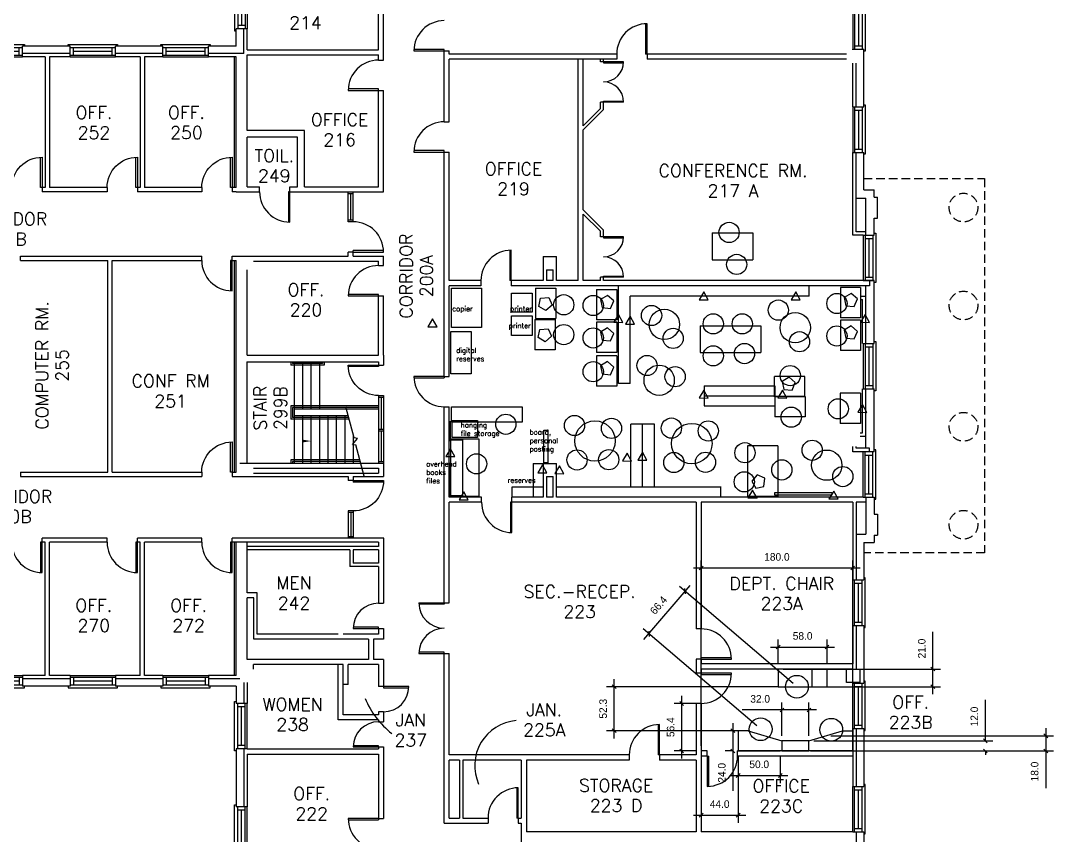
# Model space of a CAD drawing. Extents: x 481 to 2860, y 95 to 2621.
# Drawn here: x 1634 to 2860, y 801 to 1768 of the extents above; entities that cross this region are included whole.
import ezdxf
from ezdxf.enums import TextEntityAlignment as Align

# ---------------------------------------------------------------- set-up
doc = ezdxf.new("R2010")
doc.units = 0
doc.header["$LTSCALE"] = 40
doc.header["$MEASUREMENT"] = 0
doc.linetypes.add('HIDDEN', pattern=[0.375, 0.25, -0.125])
doc.layers.get('0').update_dxf_attribs({"linetype": 'CONTINUOUS'})
doc.layers.get('Defpoints').update_dxf_attribs({"linetype": 'CONTINUOUS'})
for name, color, linetype in [('A-AREA-IDEN', 3, 'CONTINUOUS'), ('A-CONC', 5, 'HIDDEN'), ('A-DOOR', 7, 'CONTINUOUS'), ('A-FLOR-STRS', 7, 'CONTINUOUS'), ('A-GLAZ', 5, 'CONTINUOUS'), ('A-STRS-RAIL', 7, 'CONTINUOUS'), ('A-WALL', 5, 'CONTINUOUS'), ('S-COLS', 3, 'CONTINUOUS')]:
    doc.layers.add(name, color=color, linetype=linetype)
doc.styles.add('SIMPLEX', font='simplex', dxfattribs={"height": 23})
doc.dimstyles.get("Standard").update_dxf_attribs({"dimtxt": 0.18, "dimasz": 0.18, "dimexe": 0.18, "dimexo": 0.0625, "dimgap": 0.09, "dimtad": 0, "dimtih": 1, "dimtoh": 1, "dimdec": 4, "dimzin": 0, "dimdsep": 46, "dimtxsty": 'Standard', "dimcen": 0.09, "dimadec": 0, "dimazin": 0, "dimtfac": 1, "dimtdec": 4, "dimtofl": 0, "dimtmove": 0, "dimatfit": 3, "dimfxl": 0, "dimtolj": 1, "dimtzin": 0, "dimarcsym": 0})

# ---------------------------------------------------------------- blocks, each defined once
blk = doc.blocks.new('Q')
at = {"layer": 'A-STRS-RAIL', "style": 'SIMPLEX'}
for tag, p in [('ROOM', (2.01, 4.02)), ('NUMBER', (2.01, -15.09))]:
    blk.add_attdef(tag, text='', height=12, dxfattribs=at).set_placement(p, align=Align.CENTER)
blk = doc.blocks.new('WDO')
at = {"layer": 'A-GLAZ'}
for p, q in [((2681.4, 408.1), (2681.4, 462.1)), ((2683.6, 408.1), (2683.6, 462.1)), ((2683.6, 458.1), (2692.6, 458.1)), ((2688.1, 412.1), (2688.1, 458.1)), ((2692.6, 408.1), (2692.6, 462.1)), ((2696.3, 464.4), (2694.4, 464.4)), ((2696.3, 405.8), (2696.3, 464.4)), ((2683.6, 412.1), (2692.6, 412.1)), ((2694.4, 405.8), (2696.3, 405.8))]:
    blk.add_line(p, q, dxfattribs=at)
at = {"layer": 'A-WALL'}
for p, q in [((2681.4, 462.1), (2694.4, 462.1)), ((2681.4, 408.1), (2694.4, 408.1))]:
    blk.add_line(p, q, dxfattribs=at)
blk = doc.blocks.new('AD03A', base_point=(6.133, 5.024))
for p, q in [((6.133, 6.024), (6.133, 5.024)), ((6.182, 5.024), (6.182, 6.022)), ((6.133, 5.024), (6.182, 5.024))]:
    blk.add_line(p, q)
blk.add_arc((6.133, 5.024), 1, 0, 90)
blk = doc.blocks.new('AD05A', base_point=(203.035, 424.492))
for p, q in [((203.035, 424.492), (203.084, 424.492)), ((203.035, 424.492), (203.035, 423.492)), ((203.084, 423.493), (203.084, 424.492))]:
    blk.add_line(p, q)
blk.add_arc((203.035, 424.492), 1, 270, 0)
blk = doc.blocks.new('AD04A', base_point=(489.664, 570.31))
for p, q in [((488.664, 571.31), (488.664, 570.31)), ((488.713, 570.31), (488.713, 571.309)), ((490.616, 570.31), (490.616, 571.309)), ((490.664, 571.31), (490.664, 570.31)), ((488.664, 570.31), (488.713, 570.31)), ((490.664, 570.31), (490.616, 570.31))]:
    blk.add_line(p, q)
for centre, start, end in [((488.664, 570.31), 0, 90), ((490.664, 570.31), 90, 180)]:
    blk.add_arc(centre, 1, start, end)
blk = doc.blocks.new('AD081', base_point=(976.415, 314.205))
for p, q in [((976.353, 314.849), (976.314, 314.205)), ((976.353, 314.849), (976.477, 313.561)), ((975.415, 314.205), (976.314, 314.205)), ((976.477, 313.561), (976.516, 314.205)), ((976.516, 314.205), (977.415, 314.205))]:
    blk.add_line(p, q)
blk = doc.blocks.new('_Oblique')
at = {"color": 0, "linetype": 'ByBlock', "lineweight": -2}
blk.add_line((-0.5, -0.5), (0.5, 0.5), dxfattribs=at)
blk = doc.blocks.new('*D10')
at = {"color": 0, "lineweight": -2}
for p, q in [((2479.1, 934.2), (2479.1, 901.2)), ((2479.4, 925.2), (2470.1, 925.2)), ((2479.4, 901.2), (2470.1, 901.2)), ((2479.1, 901.2), (2479.1, 853.9))]:
    blk.add_line(p, q, dxfattribs=at)
at = {"layer": 'Defpoints', "color": 0}
for p in [(2485.4, 925.2), (2479.1, 901.2), (2485.4, 901.2)]:
    blk.add_point(p, dxfattribs=at)
at = {"color": 0, "lineweight": -2, "xscale": 4.4928, "yscale": 4.4928, "zscale": 4.4928}
for p, rotation in [((2479.1, 925.2), 90), ((2479.1, 901.2), 270)]:
    blk.add_blockref('_Oblique', p, dxfattribs=dict(at, rotation=rotation))
at = {"color": 0, "insert": (2466, 875.3), "char_height": 9, "attachment_point": 5, "rotation": 90}
blk.add_mtext('\\A1;24.0', dxfattribs=at)
blk = doc.blocks.new('*D11')
at = {"color": 0, "lineweight": -2}
for p, q in [((2537.4, 919.2), (2537.4, 958.9)), ((2569.4, 919.2), (2569.4, 958.9)), ((2537.4, 949.9), (2490.1, 949.9)), ((2578.4, 949.9), (2537.4, 949.9))]:
    blk.add_line(p, q, dxfattribs=at)
at = {"layer": 'Defpoints', "color": 0}
for p in [(2537.4, 949.9), (2537.4, 913.2), (2569.4, 913.2)]:
    blk.add_point(p, dxfattribs=at)
at = {"color": 0, "lineweight": -2, "xscale": 4.4928, "yscale": 4.4928, "zscale": 4.4928, "rotation": 180}
blk.add_blockref('_Oblique', (2537.4, 949.9), dxfattribs=at)
at = {"color": 0, "lineweight": -2, "xscale": 4.4928, "yscale": 4.4928, "zscale": 4.4928}
blk.add_blockref('_Oblique', (2569.4, 949.9), dxfattribs=at)
at = {"color": 0, "insert": (2511.5, 963), "char_height": 9, "attachment_point": 5}
blk.add_mtext('\\A1;32.0', dxfattribs=at)
blk = doc.blocks.new('*D12')
at = {"color": 0, "lineweight": -2}
for p, q in [((2532.9, 1004.5), (2532.9, 1033.5)), ((2590.9, 1004.5), (2590.9, 1033.5)), ((2523.9, 1024.5), (2599.9, 1024.5))]:
    blk.add_line(p, q, dxfattribs=at)
at = {"layer": 'Defpoints', "color": 0}
for p in [(2590.9, 1024.5), (2532.9, 998.5), (2590.9, 998.5)]:
    blk.add_point(p, dxfattribs=at)
at = {"color": 0, "lineweight": -2, "xscale": 4.4928, "yscale": 4.4928, "zscale": 4.4928, "rotation": 180}
blk.add_blockref('_Oblique', (2532.9, 1024.5), dxfattribs=at)
at = {"color": 0, "lineweight": -2, "xscale": 4.4928, "yscale": 4.4928, "zscale": 4.4928}
blk.add_blockref('_Oblique', (2590.9, 1024.5), dxfattribs=at)
at = {"color": 0, "insert": (2561.9, 1037.7), "char_height": 9, "attachment_point": 5}
blk.add_mtext('\\A1;58.0', dxfattribs=at)
blk = doc.blocks.new('*D13')
at = {"color": 0, "lineweight": -2}
for p, q in [((2485.4, 895.2), (2485.4, 863.1)), ((2535.4, 895.2), (2535.4, 863.1)), ((2476.4, 872.1), (2544.4, 872.1))]:
    blk.add_line(p, q, dxfattribs=at)
at = {"layer": 'Defpoints', "color": 0}
for p in [(2485.4, 901.2), (2535.4, 901.2), (2535.4, 872.1)]:
    blk.add_point(p, dxfattribs=at)
at = {"color": 0, "lineweight": -2, "xscale": 4.4928, "yscale": 4.4928, "zscale": 4.4928, "rotation": 180}
blk.add_blockref('_Oblique', (2485.4, 872.1), dxfattribs=at)
at = {"color": 0, "lineweight": -2, "xscale": 4.4928, "yscale": 4.4928, "zscale": 4.4928}
blk.add_blockref('_Oblique', (2535.4, 872.1), dxfattribs=at)
at = {"color": 0, "insert": (2510.4, 885.3), "char_height": 9, "attachment_point": 5}
blk.add_mtext('\\A1;50.0', dxfattribs=at)
blk = doc.blocks.new('*D14')
at = {"color": 0, "lineweight": -2}
for p, q in [((2778.9, 913.2), (2778.9, 962)), ((2575.4, 913.2), (2787.9, 913.2)), ((2577.4, 901.2), (2787.9, 901.2)), ((2778.9, 901.2), (2778.9, 896.7))]:
    blk.add_line(p, q, dxfattribs=at)
at = {"layer": 'Defpoints', "color": 0}
for p in [(2569.4, 913.2), (2778.9, 913.2), (2571.4, 901.2)]:
    blk.add_point(p, dxfattribs=at)
at = {"color": 0, "lineweight": -2, "xscale": 4.4928, "yscale": 4.4928, "zscale": 4.4928}
for p, rotation in [((2778.9, 913.2), 270), ((2778.9, 901.2), 90)]:
    blk.add_blockref('_Oblique', p, dxfattribs=dict(at, rotation=rotation))
at = {"color": 0, "insert": (2765.8, 942.1), "char_height": 9, "attachment_point": 5, "rotation": 90}
blk.add_mtext('\\A1;12.0', dxfattribs=at)
blk = doc.blocks.new('*D15')
at = {"color": 0, "lineweight": -2}
for p, q in [((2850.6, 928.2), (2850.6, 901.2)), ((2595.4, 919.2), (2859.6, 919.2)), ((2575.4, 901.2), (2859.6, 901.2)), ((2850.6, 901.2), (2850.6, 856.9))]:
    blk.add_line(p, q, dxfattribs=at)
at = {"layer": 'Defpoints', "color": 0}
for p in [(2589.4, 919.2), (2569.4, 901.2), (2850.6, 901.2)]:
    blk.add_point(p, dxfattribs=at)
at = {"color": 0, "lineweight": -2, "xscale": 4.4928, "yscale": 4.4928, "zscale": 4.4928}
for p, rotation in [((2850.6, 919.2), 90), ((2850.6, 901.2), 270)]:
    blk.add_blockref('_Oblique', p, dxfattribs=dict(at, rotation=rotation))
at = {"color": 0, "insert": (2837.4, 876.8), "char_height": 9, "attachment_point": 5, "rotation": 90}
blk.add_mtext('\\A1;18.0', dxfattribs=at)
blk = doc.blocks.new('*D16')
at = {"color": 0, "lineweight": -2}
for p, q in [((2716.5, 998.5), (2716.5, 1042.7)), ((2538.9, 998.5), (2725.5, 998.5)), ((2716.5, 968.5), (2716.5, 998.5)), ((2538.9, 977.5), (2725.5, 977.5))]:
    blk.add_line(p, q, dxfattribs=at)
at = {"layer": 'Defpoints', "color": 0}
for p in [(2532.9, 998.5), (2716.5, 998.5), (2532.9, 977.5)]:
    blk.add_point(p, dxfattribs=at)
at = {"color": 0, "lineweight": -2, "xscale": 4.4928, "yscale": 4.4928, "zscale": 4.4928}
for p, rotation in [((2716.5, 998.5), 90), ((2716.5, 977.5), 270)]:
    blk.add_blockref('_Oblique', p, dxfattribs=dict(at, rotation=rotation))
at = {"color": 0, "insert": (2703.4, 1022.8), "char_height": 9, "attachment_point": 5, "rotation": 90}
blk.add_mtext('\\A1;21.0', dxfattribs=at)
blk = doc.blocks.new('*D17')
at = {"color": 0, "lineweight": -2}
for p, q in [((2338.2, 916.2), (2338.2, 986.5)), ((2532.9, 977.5), (2329.2, 977.5)), ((2491.4, 925.2), (2329.2, 925.2))]:
    blk.add_line(p, q, dxfattribs=at)
at = {"layer": 'Defpoints', "color": 0}
for p in [(2338.2, 977.5), (2538.9, 977.5), (2497.4, 925.2)]:
    blk.add_point(p, dxfattribs=at)
at = {"color": 0, "lineweight": -2, "xscale": 4.4928, "yscale": 4.4928, "zscale": 4.4928}
for p, rotation in [((2338.2, 977.5), 90), ((2338.2, 925.2), 270)]:
    blk.add_blockref('_Oblique', p, dxfattribs=dict(at, rotation=rotation))
at = {"color": 0, "insert": (2325.1, 951.3), "char_height": 9, "attachment_point": 5, "rotation": 90}
blk.add_mtext('\\A1;52.3', dxfattribs=at)
blk = doc.blocks.new('*D18')
at = {"color": 0, "lineweight": -2}
for p, q in [((2373.5, 1033.5), (2428.3, 1097.6)), ((2550.6, 981.4), (2415.6, 1096.6)), ((2507.5, 930.9), (2372.5, 1046.2))]:
    blk.add_line(p, q, dxfattribs=at)
at = {"layer": 'Defpoints', "color": 0}
for p in [(2422.5, 1090.8), (2555.1, 977.5), (2512, 927)]:
    blk.add_point(p, dxfattribs=at)
at = {"color": 0, "lineweight": -2, "xscale": 4.4928, "yscale": 4.4928, "zscale": 4.4928}
for p, rotation in [((2422.5, 1090.8), 49.49902002878292), ((2379.4, 1040.3), 229.4990200287829)]:
    blk.add_blockref('_Oblique', p, dxfattribs=dict(at, rotation=rotation))
at = {"color": 0, "insert": (2390.9, 1074.1), "char_height": 9, "attachment_point": 5, "rotation": 49.499}
blk.add_mtext('\\A1;66.4', dxfattribs=at)
blk = doc.blocks.new('*D20')
at = {"color": 0, "lineweight": -2}
for p, q in [((2432.4, 1118.4), (2630.4, 1118.4)), ((2441.4, 907.2), (2441.4, 1127.4)), ((2621.4, 907.2), (2621.4, 1127.4))]:
    blk.add_line(p, q, dxfattribs=at)
at = {"layer": 'Defpoints', "color": 0}
for p in [(2621.4, 1118.4), (2441.4, 901.2), (2621.4, 901.2)]:
    blk.add_point(p, dxfattribs=at)
at = {"color": 0, "lineweight": -2, "xscale": 4.4928, "yscale": 4.4928, "zscale": 4.4928, "rotation": 180}
blk.add_blockref('_Oblique', (2441.4, 1118.4), dxfattribs=at)
at = {"color": 0, "lineweight": -2, "xscale": 4.4928, "yscale": 4.4928, "zscale": 4.4928}
blk.add_blockref('_Oblique', (2621.4, 1118.4), dxfattribs=at)
at = {"color": 0, "insert": (2531.4, 1131.5), "char_height": 9, "attachment_point": 5}
blk.add_mtext('\\A1;180.0', dxfattribs=at)
blk = doc.blocks.new('*D21')
at = {"color": 0, "lineweight": -2}
for p, q in [((2441.4, 895.2), (2441.4, 816)), ((2485.4, 895.2), (2485.4, 816)), ((2432.4, 825), (2494.4, 825))]:
    blk.add_line(p, q, dxfattribs=at)
at = {"layer": 'Defpoints', "color": 0}
for p in [(2441.4, 901.2), (2485.4, 901.2), (2485.4, 825)]:
    blk.add_point(p, dxfattribs=at)
at = {"color": 0, "lineweight": -2, "xscale": 4.4928, "yscale": 4.4928, "zscale": 4.4928, "rotation": 180}
blk.add_blockref('_Oblique', (2441.4, 825), dxfattribs=at)
at = {"color": 0, "lineweight": -2, "xscale": 4.4928, "yscale": 4.4928, "zscale": 4.4928}
blk.add_blockref('_Oblique', (2485.4, 825), dxfattribs=at)
at = {"color": 0, "insert": (2463.4, 838.1), "char_height": 9, "attachment_point": 5}
blk.add_mtext('\\A1;44.0', dxfattribs=at)
blk = doc.blocks.new('*D22')
at = {"color": 0, "lineweight": -2}
for p, q in [((2435.4, 957.6), (2409.3, 957.6)), ((2418.3, 892.2), (2418.3, 966.6)), ((2435.4, 901.2), (2409.3, 901.2))]:
    blk.add_line(p, q, dxfattribs=at)
at = {"layer": 'Defpoints', "color": 0}
for p in [(2418.3, 957.6), (2441.4, 957.6), (2441.4, 901.2)]:
    blk.add_point(p, dxfattribs=at)
at = {"color": 0, "lineweight": -2, "xscale": 4.4928, "yscale": 4.4928, "zscale": 4.4928}
for p, rotation in [((2418.3, 957.6), 90), ((2418.3, 901.2), 270)]:
    blk.add_blockref('_Oblique', p, dxfattribs=dict(at, rotation=rotation))
at = {"color": 0, "insert": (2405.2, 929.4), "char_height": 9, "attachment_point": 5, "rotation": 90}
blk.add_mtext('\\A1;56.4', dxfattribs=at)

msp = doc.modelspace()

# ---------------------------------------------------------------- linework, layer by layer
for p, q in [((2569.48, 1441.22), (2569.48, 1453.22)), ((2357.11, 1337.25), (2343.11, 1337.25)), ((2444.95, 1334.71), (2444.95, 1310.71)), ((2528.95, 1334.71), (2528.95, 1310.71)), ((2385.85, 1289.25), (2357.85, 1289.25)), ((2241.89, 1242.55), (2254.69, 1242.55)), ((2216.73, 1214.47), (2216.73, 1202.47)), ((2464.22, 1215.31), (2464.22, 1203.31)), ((2485.39, 925.22), (2485.39, 901.22)), ((2497.39, 925.22), (2537.39, 913.22)), ((2497.39, 925.22), (2537.39, 913.22)), ((2569.39, 913.22), (2609.39, 925.22))]:
    msp.add_line(p, q)
for points in [[(2145.13, 1450.7), (2180.63, 1450.7), (2180.63, 1403.68), (2145.13, 1403.68)], [(2216.12, 1444.53), (2240.81, 1444.53), (2240.81, 1422.18), (2216.12, 1422.18)], [(2264.43, 1430.45), (2257.09, 1423.96), (2248.64, 1428.94), (2250.77, 1438.51), (2260.53, 1439.45)], [(2337.73, 1435.46), (2330.39, 1441.95), (2321.94, 1436.97), (2324.07, 1427.4), (2333.83, 1426.47)], [(2449.82, 1436.72), (2444.57, 1446.17), (2439.01, 1436.89)], [(2559.04, 1436.72), (2553.79, 1446.17), (2548.23, 1436.89)], [(2627.06, 1437.77), (2619.71, 1444.27), (2611.27, 1439.29), (2613.39, 1429.71), (2623.15, 1428.78)], [(2127.86, 1404.65), (2122.6, 1414.1), (2117.05, 1404.83)], [(2216.12, 1417.56), (2240.81, 1417.56), (2240.81, 1394.43), (2216.12, 1394.43)], [(2348.49, 1409.97), (2343.24, 1419.42), (2337.68, 1410.15)], [(2362.41, 1407.83), (2357.16, 1417.28), (2351.6, 1408.01)], [(2641.49, 1409.97), (2636.24, 1419.42), (2630.68, 1410.15)], [(2144.36, 1399.06), (2168.28, 1399.06), (2168.28, 1348.95), (2144.36, 1348.95)], [(2263.66, 1393.46), (2256.32, 1386.96), (2247.87, 1391.94), (2249.99, 1401.51), (2259.75, 1402.45)], [(2337.73, 1396.92), (2330.39, 1403.41), (2321.94, 1398.43), (2324.07, 1388.86), (2333.83, 1387.93)], [(2627.06, 1399.23), (2619.71, 1405.73), (2611.27, 1400.75), (2613.39, 1391.17), (2623.15, 1390.24)], [(2337.73, 1356.84), (2330.39, 1363.33), (2321.94, 1358.35), (2324.07, 1348.78), (2333.83, 1347.84)], [(2553.21, 1338.42), (2545.87, 1344.91), (2537.42, 1339.93), (2539.54, 1330.36), (2549.3, 1329.42)], [(2449.82, 1320.12), (2444.57, 1329.57), (2439.01, 1320.29)], [(2543.2, 1320.12), (2537.95, 1329.57), (2532.39, 1320.29)], [(2638.28, 1303), (2633.02, 1312.45), (2627.47, 1303.18)], [(2144.95, 1309.5), (2228.95, 1309.5), (2228.95, 1291.5), (2144.95, 1291.5)], [(2145.91, 1293.46), (2176, 1293.46), (2176, 1273.42), (2145.91, 1273.42)], [(2254.69, 1281.9), (2259.32, 1281.9), (2259.32, 1243.36), (2254.69, 1243.36)], [(2144.36, 1271.87), (2177.54, 1271.87), (2177.54, 1203.27), (2144.36, 1203.27)], [(2144.36, 1270.33), (2158.25, 1270.33), (2158.25, 1204.04), (2144.36, 1204.04)], [(2148.94, 1250.58), (2143.69, 1260.03), (2138.13, 1250.76)], [(2358.85, 1245.23), (2353.6, 1254.68), (2348.04, 1245.41)], [(2376.93, 1246.3), (2371.68, 1255.75), (2366.12, 1246.48)], [(2258.15, 1231.33), (2252.9, 1240.78), (2247.35, 1231.5)], [(2278.5, 1230.26), (2273.25, 1239.71), (2267.69, 1230.43)], [(2507.97, 1228.81), (2501.48, 1221.46), (2506.46, 1213.02), (2516.03, 1215.14), (2516.96, 1224.9)], [(2165, 1199.23), (2159.75, 1208.69), (2154.19, 1199.41)], [(2507.74, 1201.37), (2502.48, 1210.82), (2496.93, 1201.55)], [(2529.07, 1208.14), (2596.45, 1208.14), (2596.45, 1204.77), (2529.07, 1204.77)], [(2604.01, 1200.3), (2598.76, 1209.75), (2593.2, 1200.48)], [(2532.9, 977.47), (2590.9, 977.47), (2590.9, 998.47), (2532.9, 998.47)], [(2590.9, 998.47), (2572.9, 998.47), (2572.9, 977.47), (2590.9, 977.47)], [(2537.39, 901.22), (2569.39, 901.22), (2569.39, 913.22), (2537.39, 913.22)]]:
    msp.add_lwpolyline(points, close=True)
for points in [[(2497.39, 925.22), (2485.39, 925.22), (2485.39, 901.22), (2535.39, 901.22)], [(2571.39, 901.22), (2621.39, 901.22), (2621.39, 925.22)], [(2609.39, 925.22), (2621.39, 925.22), (2621.39, 901.22), (2571.39, 901.22)]]:
    msp.add_lwpolyline(points)
for centre, radius in [((2474.55, 1516.69), 12), ((2483.59, 1478.73), 12), ((2278.28, 1430.84), 12), ((2313.3, 1430.03), 12), ((2533.04, 1424.51), 12), ((2602.62, 1432.35), 12), ((2382.56, 1418.12), 12), ((2397.76, 1407.48), 18), ((2455.83, 1408.17), 12), ((2490.21, 1408.17), 12), ((2553.11, 1403.63), 18), ((2278.28, 1395.39), 12), ((2313.3, 1391.49), 12), ((2408.2, 1390.94), 12), ((2558.19, 1386.94), 12), ((2602.62, 1393.81), 12), ((2455.83, 1370.21), 12), ((2492.93, 1372.92), 12), ((2313.3, 1351.41), 12), ((2377.16, 1358.76), 12), ((2391.59, 1341.19), 18), ((2410.51, 1345.46), 12), ((2547.26, 1346.71), 12), ((2604.18, 1307.33), 12), ((2209.61, 1289.02), 12), ((2548.37, 1297.38), 12), ((2291.12, 1287.53), 12), ((2315.36, 1269.17), 24), ((2334.94, 1284.13), 12), ((2406.08, 1284.45), 12), ((2430.32, 1266.09), 24), ((2449.9, 1281.05), 12), ((2493.45, 1255.2), 12), ((2573.29, 1258.15), 12), ((2174.89, 1242), 12), ((2294.07, 1246.64), 12), ((2331.7, 1246.95), 12), ((2409.03, 1243.55), 12), ((2446.66, 1243.87), 12), ((2590.61, 1240.45), 18), ((2537.23, 1234.83), 12), ((2609.6, 1226.89), 12), ((2492.61, 1220.67), 12), ((2555.14, 977.47), 13.5), ((2512.05, 927.01), 13.5), ((2595.94, 926.42), 13.5)]:
    msp.add_circle(centre, radius)
at = {"layer": 'A-AREA-IDEN'}
for centre, radius, start, end in [((2140.11, 1005.08), 106.17, 202.97624, 231.5169), ((2226.13, 883.81), 53.57, 94.70771, 204.1125)]:
    msp.add_arc(centre, radius, start, end, dxfattribs=at)
at = {"layer": 'A-CONC', "linetype": 'HIDDEN'}
for p, q in [((2634.39, 1580.55), (2777.89, 1580.55)), ((2777.89, 1580.55), (2777.89, 1136.27)), ((2777.89, 1136.27), (2634.39, 1136.27))]:
    msp.add_line(p, q, dxfattribs=at)
for centre in [(2752.89, 1546.22), (2752.89, 1429.97), (2752.89, 1285.97), (2752.89, 1169.72)]:
    msp.add_circle(centre, 17, dxfattribs=at)
at = {"layer": 'A-DOOR', "color": 7}
for p, q in [((2022.39, 1529.33), (2022.39, 1564.97)), ((2028.39, 1529.33), (2028.39, 1564.97)), ((2022.39, 1186.11), (2022.39, 1153.97)), ((2028.39, 1186.11), (2028.39, 1153.97))]:
    msp.add_line(p, q, dxfattribs=at)
at = {"layer": 'A-DOOR'}
for p, q in [((2022.39, 1562.97), (2028.39, 1562.97)), ((2025.39, 1531.33), (2025.39, 1562.97)), ((2028.39, 1531.33), (2022.39, 1531.33)), ((2028.39, 1529.33), (2022.39, 1529.33)), ((2058.39, 1323.15), (2058.39, 1242.97)), ((2058.39, 1323.15), (2064.39, 1323.15)), ((2058.39, 1321.15), (2064.39, 1321.15)), ((2061.39, 1321.15), (2061.39, 1283.06)), ((2064.39, 1323.15), (2064.39, 1242.97)), ((2058.39, 1283.06), (2064.39, 1283.06)), ((2058.39, 1281.06), (2064.39, 1281.06)), ((2061.39, 1281.06), (2061.39, 1244.95)), ((2058.39, 1244.95), (2064.39, 1244.95)), ((2028.39, 1186.11), (2022.39, 1186.11)), ((2028.39, 1184.11), (2022.39, 1184.11)), ((2025.39, 1184.11), (2025.39, 1155.97)), ((2022.39, 1155.97), (2028.39, 1155.97))]:
    msp.add_line(p, q, dxfattribs=at)
at = {"layer": 'A-FLOR-STRS'}
for p, q in [((1958.22, 1362.97), (1958.22, 1242.97)), ((1968.22, 1362.97), (1968.22, 1306.97)), ((1978.22, 1362.97), (1978.22, 1306.97)), ((1988.22, 1362.97), (1988.22, 1306.97)), ((1968.22, 1298.97), (1968.22, 1242.97)), ((1978.22, 1298.97), (1978.22, 1242.97)), ((1988.22, 1298.97), (1988.22, 1242.97)), ((1998.22, 1298.97), (1998.22, 1242.97)), ((2008.22, 1298.97), (2008.22, 1242.97)), ((2018.22, 1298.97), (2018.22, 1242.97)), ((2028.22, 1276.38), (2028.22, 1242.97))]:
    msp.add_line(p, q, dxfattribs=at)
msp.add_solid([(1969.28, 1270.59), (1969.28, 1267.59), (1978.28, 1269.09)], dxfattribs=at)
at = {"layer": 'A-STRS-RAIL'}
for p, q in [((1954.22, 1362.97), (1954.22, 1359.1)), ((1956.22, 1362.97), (1956.22, 1361.1)), ((1991.72, 1361.1), (1956.22, 1361.1)), ((1991.72, 1362.97), (1991.72, 1361.1)), ((1993.72, 1362.97), (1993.72, 1359.1)), ((1993.72, 1359.1), (1954.22, 1359.1)), ((2058.39, 1310.97), (1954.22, 1310.97)), ((1954.22, 1310.97), (1954.22, 1294.97)), ((2058.39, 1308.97), (1956.22, 1308.97)), ((1956.22, 1308.97), (1956.22, 1296.97)), ((2058.39, 1306.97), (1958.22, 1306.97)), ((2023.24, 1294.97), (1954.22, 1294.97)), ((2022.71, 1296.97), (1956.22, 1296.97)), ((2022.17, 1298.97), (1958.22, 1298.97)), ((2036.12, 1246.83), (1954.22, 1246.83)), ((1954.22, 1246.83), (1954.22, 1242.97)), ((2036.66, 1244.83), (1956.22, 1244.83)), ((1956.22, 1244.83), (1956.22, 1242.97))]:
    msp.add_line(p, q, dxfattribs=at)
at = {"layer": 'A-WALL'}
for p, q in [((2058.39, 1733.47), (2058.39, 1802.57)), ((2064.39, 1721.27), (2064.39, 1802.57)), ((1889.39, 1737.97), (1889.39, 1758.39)), ((1898.39, 1728.97), (1898.39, 1758.39)), ((1902.39, 1733.47), (1902.39, 1758.39)), ((1692.14, 1737.97), (1635.89, 1737.97)), ((1692.14, 1728.97), (1635.89, 1728.97)), ((1802.39, 1737.97), (1746.14, 1737.97)), ((1802.39, 1728.97), (1746.14, 1728.97)), ((1889.39, 1737.97), (1856.39, 1737.97)), ((1898.39, 1728.97), (1856.39, 1728.97)), ((1902.39, 1733.47), (2058.39, 1733.47)), ((2136.39, 1648.08), (2136.39, 1732.08)), ((2136.39, 1732.08), (2142.39, 1732.08)), ((2142.39, 1728.47), (2142.39, 1732.08)), ((2621.39, 1733.47), (2621.39, 1734.22)), ((2625.39, 1733.47), (2625.39, 1734.22)), ((2634.39, 1665.72), (2634.39, 1734.22)), ((1662.64, 1724.97), (1635.89, 1724.97)), ((1662.64, 1724.97), (1662.64, 1569.97)), ((1667.64, 1724.97), (1667.64, 1569.97)), ((1692.14, 1724.97), (1667.64, 1724.97)), ((1775.39, 1724.97), (1746.71, 1724.97)), ((1775.39, 1724.97), (1775.39, 1569.97)), ((1780.39, 1724.97), (1780.39, 1569.97)), ((1802.39, 1724.97), (1780.39, 1724.97)), ((1889.39, 1724.97), (1856.39, 1724.97)), ((1887.39, 1569.97), (1887.39, 1724.97)), ((1889.39, 1569.97), (1889.39, 1724.97)), ((1902.39, 1727.47), (2058.39, 1727.47)), ((1902.39, 1637.69), (1902.39, 1727.47)), ((2058.39, 1721.27), (2058.39, 1727.47)), ((2058.39, 1721.27), (2064.39, 1721.27)), ((2341.22, 1728.47), (2142.39, 1728.47)), ((2142.39, 1648.08), (2142.39, 1722.47)), ((2341.22, 1722.47), (2142.39, 1722.47)), ((2295.39, 1459.47), (2295.39, 1722.47)), ((2301.39, 1643.42), (2301.39, 1722.47)), ((2321.89, 1722.47), (2301.39, 1722.47)), ((2321.89, 1719.38), (2321.89, 1722.47)), ((2325.39, 1719.38), (2321.89, 1719.38)), ((2341.22, 1722.47), (2325.39, 1722.47)), ((2325.39, 1719.38), (2325.39, 1722.47)), ((2341.22, 1728.47), (2341.22, 1722.47)), ((2613.89, 1728.47), (2377.22, 1728.47)), ((2377.22, 1728.47), (2377.22, 1722.47)), ((2613.89, 1722.47), (2377.22, 1722.47)), ((2621.39, 1665.72), (2621.39, 1717.47)), ((2625.39, 1665.72), (2625.39, 1717.47)), ((2058.39, 1570.97), (2058.39, 1685.27)), ((2058.39, 1685.27), (2064.39, 1685.27)), ((2064.39, 1564.97), (2064.39, 1685.27)), ((2325.39, 1671.38), (2321.89, 1671.38)), ((2321.89, 1663.92), (2321.89, 1671.38)), ((2325.39, 1662.47), (2325.39, 1671.38)), ((2321.89, 1663.92), (2301.39, 1643.42)), ((2325.39, 1662.47), (2301.39, 1638.47)), ((2136.39, 1648.08), (2142.39, 1648.08)), ((1970.39, 1637.69), (1902.39, 1637.69)), ((1970.39, 1570.97), (1970.39, 1637.69)), ((2301.39, 1543.47), (2301.39, 1638.47)), ((1962.39, 1629.69), (1902.39, 1629.69)), ((1902.39, 1570.97), (1902.39, 1629.69)), ((1962.39, 1570.97), (1962.39, 1629.69)), ((2136.39, 1345.84), (2136.39, 1612.08)), ((2136.39, 1612.08), (2142.39, 1612.08)), ((2142.39, 1459.47), (2142.39, 1612.08)), ((2621.39, 1513.47), (2621.39, 1611.72)), ((2625.39, 1517.47), (2625.39, 1611.72)), ((2634.39, 1567.22), (2634.39, 1611.72)), ((1662.64, 1569.97), (1658.99, 1569.97)), ((1658.99, 1569.97), (1658.99, 1564.97)), ((1736.17, 1569.97), (1667.64, 1569.97)), ((1736.17, 1569.97), (1736.17, 1564.97)), ((1775.39, 1569.97), (1772.17, 1569.97)), ((1772.17, 1569.97), (1772.17, 1564.97)), ((1848.6, 1569.97), (1780.39, 1569.97)), ((1848.6, 1569.97), (1848.6, 1564.97)), ((1889.39, 1569.97), (1884.6, 1569.97)), ((1884.6, 1569.97), (1884.6, 1564.97)), ((1902.39, 1570.97), (1917.14, 1570.97)), ((1917.14, 1564.97), (1917.14, 1570.97)), ((1953.14, 1564.97), (1953.14, 1570.97)), ((1953.14, 1570.97), (1962.39, 1570.97)), ((1970.39, 1570.97), (2058.39, 1570.97)), ((1736.17, 1564.97), (1658.99, 1564.97)), ((1848.6, 1564.97), (1772.17, 1564.97)), ((1889.39, 1564.97), (1884.6, 1564.97)), ((1889.39, 1564.97), (1917.14, 1564.97)), ((1953.14, 1564.97), (2064.39, 1564.97)), ((2625.39, 1557.22), (2636.89, 1557.22)), ((2634.39, 1567.22), (2646.89, 1567.22)), ((2636.89, 1513.47), (2636.89, 1557.22)), ((2646.89, 1558.72), (2646.89, 1567.22)), ((2646.89, 1558.72), (2650.89, 1558.72)), ((2650.89, 1533.72), (2650.89, 1558.72)), ((2325.39, 1519.47), (2301.39, 1543.47)), ((2321.89, 1518.02), (2301.39, 1538.52)), ((2301.39, 1459.47), (2301.39, 1538.52)), ((2646.89, 1513.47), (2646.89, 1533.72)), ((2646.89, 1533.72), (2650.89, 1533.72)), ((2321.89, 1511.66), (2321.89, 1518.02)), ((2325.39, 1511.66), (2321.89, 1511.66)), ((2325.39, 1511.66), (2325.39, 1519.47)), ((2454.6, 1516.15), (2454.6, 1484.15)), ((2454.6, 1516.15), (2502.6, 1516.15)), ((2502.6, 1516.15), (2502.6, 1484.15)), ((2633.89, 1513.47), (2621.39, 1513.47)), ((2636.89, 1517.47), (2625.39, 1517.47)), ((1633.53, 1488.47), (1848.48, 1488.47)), ((1633.53, 1483.47), (1633.53, 1488.47)), ((1848.48, 1483.47), (1848.48, 1488.47)), ((1884.48, 1488.47), (2022.39, 1488.47)), ((1884.48, 1483.47), (1884.48, 1488.47)), ((2028.39, 1493.33), (2022.39, 1493.33)), ((2022.39, 1488.47), (2022.39, 1493.33)), ((2028.39, 1488.47), (2028.39, 1493.33)), ((2028.39, 1488.47), (2064.39, 1488.47)), ((2064.39, 1477.33), (2064.39, 1488.47)), ((2253.89, 1488.05), (2253.89, 1459.47)), ((2253.89, 1488.05), (2269.89, 1488.05)), ((2269.89, 1459.47), (2269.89, 1488.05)), ((2454.6, 1484.15), (2502.6, 1484.15)), ((1633.53, 1483.47), (1737.14, 1483.47)), ((1737.14, 1231.97), (1737.14, 1483.47)), ((1742.14, 1231.97), (1742.14, 1483.47)), ((1742.14, 1483.47), (1848.48, 1483.47)), ((1884.48, 1483.47), (1889.39, 1483.47)), ((1887.39, 1231.97), (1887.39, 1483.47)), ((1889.39, 1231.97), (1889.39, 1483.47)), ((1902.39, 1370.97), (1902.39, 1472.47)), ((1909.89, 1482.47), (2058.39, 1482.47)), ((2058.39, 1477.33), (2058.39, 1482.47)), ((2058.39, 1477.33), (2064.39, 1477.33)), ((2257.89, 1472.47), (2257.89, 1459.47)), ((2257.89, 1472.47), (2265.89, 1472.47)), ((2265.89, 1459.47), (2265.89, 1472.47)), ((2179.9, 1459.47), (2142.39, 1459.47)), ((2179.9, 1459.47), (2179.9, 1453.22)), ((2253.89, 1459.47), (2215.9, 1459.47)), ((2215.9, 1459.47), (2215.9, 1453.22)), ((2265.89, 1459.47), (2257.89, 1459.47)), ((2295.39, 1459.47), (2269.89, 1459.47)), ((2321.89, 1459.47), (2301.39, 1459.47)), ((2325.39, 1463.66), (2321.89, 1463.66)), ((2321.89, 1459.47), (2321.89, 1463.66)), ((2325.39, 1459.47), (2325.39, 1463.66)), ((2646.89, 1459.47), (2325.39, 1459.47)), ((2641.3, 1459.47), (2641.3, 1453.22)), ((2646.89, 1384.97), (2646.89, 1459.47)), ((2142.39, 1345.84), (2142.39, 1453.22)), ((2179.9, 1453.22), (2142.39, 1453.22)), ((2641.3, 1453.22), (2215.9, 1453.22)), ((2244.82, 1450.45), (2244.82, 1414.45)), ((2244.82, 1450.45), (2268.82, 1450.45)), ((2268.82, 1450.45), (2268.82, 1414.45)), ((2317.35, 1448.86), (2317.35, 1412.86)), ((2317.35, 1448.86), (2317.35, 1412.86)), ((2317.35, 1448.86), (2341.35, 1448.86)), ((2341.35, 1448.86), (2341.35, 1412.86)), ((2343.11, 1337.25), (2343.11, 1453.22)), ((2606.68, 1451.17), (2606.68, 1415.17)), ((2606.68, 1451.17), (2606.68, 1415.17)), ((2630.68, 1451.17), (2606.68, 1451.17)), ((2630.68, 1451.17), (2630.68, 1415.17)), ((2636.89, 1384.97), (2636.89, 1453.22)), ((2058.39, 1370.97), (2058.39, 1441.33)), ((2058.39, 1441.33), (2064.39, 1441.33)), ((2064.39, 1370.97), (2064.39, 1441.33)), ((2569.48, 1441.22), (2357.11, 1441.22)), ((2357.11, 1337.25), (2357.11, 1441.22)), ((2630.14, 1441.22), (2636.89, 1441.22)), ((2630.14, 1437.22), (2632.89, 1437.22)), ((2632.89, 1384.97), (2632.89, 1437.22)), ((2244.04, 1413.45), (2268.04, 1413.45)), ((2244.04, 1413.45), (2244.04, 1377.45)), ((2244.82, 1414.45), (2268.82, 1414.45)), ((2268.04, 1413.45), (2268.04, 1377.45)), ((2341.35, 1412.86), (2317.35, 1412.86)), ((2317.35, 1410.32), (2317.35, 1374.32)), ((2341.35, 1410.32), (2317.35, 1410.32)), ((2341.35, 1410.32), (2341.35, 1374.32)), ((2630.68, 1415.17), (2606.68, 1415.17)), ((2630.68, 1412.63), (2606.68, 1412.63)), ((2606.68, 1412.63), (2606.68, 1376.63)), ((2630.68, 1412.63), (2630.68, 1376.63)), ((2440.31, 1406), (2512.31, 1406)), ((2440.31, 1406), (2440.31, 1374)), ((2512.31, 1406), (2512.31, 1374)), ((2268.04, 1377.45), (2244.04, 1377.45)), ((2341.35, 1374.32), (2317.35, 1374.32)), ((2440.31, 1374), (2512.31, 1374)), ((2630.68, 1376.63), (2606.68, 1376.63)), ((1901.89, 1362.97), (2058.39, 1362.97)), ((1902.39, 1370.97), (2058.39, 1370.97)), ((1902.39, 1242.97), (1902.39, 1362.97)), ((2058.39, 1362.97), (2058.39, 1359.15)), ((2064.39, 1370.97), (2064.39, 1359.15)), ((2341.35, 1370.24), (2317.35, 1370.24)), ((2317.35, 1370.24), (2317.35, 1334.24)), ((2341.35, 1370.24), (2341.35, 1334.24)), ((2058.39, 1359.15), (2064.39, 1359.15)), ((2136.39, 1345.84), (2142.39, 1345.84)), ((2564.54, 1345.75), (2528.54, 1345.75)), ((2528.54, 1321.75), (2528.54, 1345.75)), ((2564.54, 1321.75), (2564.54, 1345.75)), ((2341.35, 1334.24), (2317.35, 1334.24)), ((2444.95, 1334.71), (2528.95, 1334.71)), ((2606.43, 1325.87), (2606.43, 1289.87)), ((2630.43, 1325.87), (2606.43, 1325.87)), ((2630.43, 1325.87), (2630.43, 1289.87)), ((2632.89, 1278.72), (2632.89, 1330.97)), ((2636.89, 1260.47), (2636.89, 1330.97)), ((2646.89, 1256.47), (2646.89, 1330.97)), ((2444.95, 1322.71), (2528.95, 1322.71)), ((2564.54, 1321.75), (2528.54, 1321.75)), ((2565.1, 1321.78), (2529.1, 1321.78)), ((2529.1, 1321.78), (2529.1, 1297.78)), ((2565.1, 1321.78), (2565.1, 1297.78)), ((2136.39, 1076.93), (2136.39, 1309.84)), ((2136.39, 1309.84), (2142.39, 1309.84)), ((2142.39, 1202.47), (2142.39, 1309.84)), ((2444.95, 1310.71), (2528.95, 1310.71)), ((2143.43, 1292.8), (2143.43, 1268.8)), ((2357.85, 1214.47), (2357.85, 1289.25)), ((2371.85, 1214.47), (2371.85, 1289.25)), ((2385.85, 1214.47), (2385.85, 1289.25)), ((2565.1, 1297.78), (2529.1, 1297.78)), ((2630.43, 1289.87), (2606.43, 1289.87)), ((2630.14, 1278.72), (2632.89, 1278.72)), ((2496.65, 1263.2), (2496.65, 1203.2)), ((2532.65, 1263.2), (2496.65, 1263.2)), ((2532.65, 1263.2), (2532.65, 1203.2)), ((2630.14, 1274.72), (2636.89, 1274.72)), ((2621.39, 1256.47), (2621.39, 1262.72)), ((2633.89, 1256.47), (2621.39, 1256.47)), ((2625.39, 1260.47), (2625.39, 1262.72)), ((2641.3, 1260.47), (2625.39, 1260.47)), ((2641.3, 1256.47), (2641.3, 1260.47)), ((1893.89, 1242.97), (2064.39, 1242.97)), ((2064.39, 1242.97), (2064.39, 1226.97)), ((2143.22, 1243.22), (2143.22, 1203.22)), ((2241.89, 1242.55), (2241.89, 1202.47)), ((2253.89, 1242.55), (2253.89, 1202.47)), ((2253.89, 1242.55), (2269.89, 1242.55)), ((2269.89, 1202.47), (2269.89, 1242.55)), ((1633.53, 1231.97), (1737.14, 1231.97)), ((1633.53, 1231.97), (1633.53, 1226.97)), ((1633.53, 1226.97), (1848.48, 1226.97)), ((1742.14, 1231.97), (1848.48, 1231.97)), ((1848.48, 1231.97), (1848.48, 1226.97)), ((1884.48, 1231.97), (1889.39, 1231.97)), ((1884.48, 1231.97), (1884.48, 1226.97)), ((1884.48, 1226.97), (2022.39, 1226.97)), ((1909.89, 1236.97), (2058.39, 1236.97)), ((1909.89, 1230.97), (2058.39, 1230.97)), ((2022.39, 1226.97), (2022.39, 1222.11)), ((2028.39, 1226.97), (2064.39, 1226.97)), ((2028.39, 1226.97), (2028.39, 1222.11)), ((2058.39, 1236.97), (2058.39, 1230.97)), ((2257.89, 1226.97), (2257.89, 1202.47)), ((2257.89, 1226.97), (2265.89, 1226.97)), ((2265.89, 1202.47), (2265.89, 1226.97)), ((2028.39, 1222.11), (2022.39, 1222.11)), ((2253.89, 1214.47), (2216.73, 1214.47)), ((2464.85, 1214.47), (2269.89, 1214.47)), ((2180.73, 1202.47), (2142.39, 1202.47)), ((2173.22, 1203.22), (2143.22, 1203.22)), ((2180.73, 1196.47), (2180.73, 1202.47)), ((2253.89, 1202.47), (2216.73, 1202.47)), ((2216.73, 1196.47), (2216.73, 1202.47)), ((2265.89, 1202.47), (2257.89, 1202.47)), ((2633.89, 1202.47), (2269.89, 1202.47)), ((2532.65, 1203.2), (2496.65, 1203.2)), ((2636.89, 1202.47), (2636.89, 1158.72)), ((2646.89, 1202.47), (2646.89, 1182.22)), ((2142.39, 1076.93), (2142.39, 1196.47)), ((2180.73, 1196.47), (2142.39, 1196.47)), ((2435.39, 1196.47), (2216.73, 1196.47)), ((2435.39, 1196.47), (2435.39, 1046.05)), ((2441.39, 1196.47), (2441.39, 1046.05)), ((2621.39, 1196.47), (2441.39, 1196.47)), ((2621.39, 1196.47), (2621.39, 1104.22)), ((2625.39, 1196.47), (2625.39, 1104.22)), ((2636.89, 1196.47), (2625.39, 1196.47)), ((2646.89, 1182.22), (2650.89, 1182.22)), ((2650.89, 1182.22), (2650.89, 1157.22)), ((1736.17, 1153.97), (1658.99, 1153.97)), ((1658.99, 1148.97), (1658.99, 1153.97)), ((1736.17, 1148.97), (1736.17, 1153.97)), ((1848.6, 1153.97), (1772.17, 1153.97)), ((1772.17, 1148.97), (1772.17, 1153.97)), ((1848.6, 1148.97), (1848.6, 1153.97)), ((2064.53, 1153.97), (1884.6, 1153.97)), ((1884.6, 1148.97), (1884.6, 1153.97)), ((2064.39, 1153.97), (2064.39, 1076.63)), ((2625.39, 1158.72), (2636.89, 1158.72)), ((2646.89, 1157.22), (2646.89, 1148.72)), ((2646.89, 1157.22), (2650.89, 1157.22)), ((1662.64, 1148.97), (1658.99, 1148.97)), ((1662.64, 990.97), (1662.64, 1148.97)), ((1736.17, 1148.97), (1667.64, 1148.97)), ((1667.64, 990.97), (1667.64, 1148.97)), ((1775.39, 1148.97), (1772.17, 1148.97)), ((1775.39, 990.97), (1775.39, 1148.97)), ((1780.39, 990.97), (1780.39, 1148.97)), ((1848.6, 1148.97), (1780.39, 1148.97)), ((2058.39, 1148.97), (1884.6, 1148.97)), ((1887.39, 990.97), (1887.39, 1148.97)), ((1889.39, 990.97), (1889.39, 1148.97)), ((1902.39, 1089.02), (1902.39, 1148.97)), ((2058.39, 1143.97), (1902.39, 1143.97)), ((2058.39, 1148.97), (2058.39, 1143.97)), ((2634.39, 1148.72), (2646.89, 1148.72)), ((2634.39, 1148.72), (2634.39, 1104.22)), ((2024.39, 1139.97), (1902.39, 1139.97)), ((2024.39, 1139.97), (2024.39, 1119.97)), ((2028.39, 1139.97), (2028.39, 1123.97)), ((2058.39, 1139.97), (2028.39, 1139.97)), ((2058.39, 1139.97), (2058.39, 1123.97)), ((2058.39, 1119.97), (2024.39, 1119.97)), ((2058.39, 1123.97), (2028.39, 1123.97)), ((2058.39, 1119.97), (2058.39, 1076.63)), ((1914.39, 1089.02), (1902.39, 1089.02)), ((1902.39, 1009.97), (1902.39, 1083.02)), ((1910.39, 1083.02), (1902.39, 1083.02)), ((1910.39, 1033.97), (1910.39, 1083.02)), ((1914.39, 1039.97), (1914.39, 1089.02)), ((2058.39, 1076.63), (2064.39, 1076.63)), ((2136.39, 1076.93), (2142.39, 1076.93)), ((2058.39, 1046.63), (2058.39, 1039.97)), ((2058.39, 1046.63), (2064.39, 1046.63)), ((2064.39, 1046.63), (2064.39, 1033.97)), ((2441.39, 1046.05), (2435.39, 1046.05)), ((2621.39, 1050.22), (2621.39, 1004.47)), ((2625.39, 1050.22), (2625.39, 998.47)), ((2634.39, 1050.22), (2634.39, 981.72)), ((2046.39, 1033.97), (1910.39, 1033.97)), ((2010.39, 1039.97), (1914.39, 1039.97)), ((2058.39, 1039.97), (2016.39, 1039.97)), ((2046.39, 1033.97), (2046.39, 1009.97)), ((2052.39, 1033.97), (2052.39, 1009.97)), ((2064.39, 1033.97), (2052.39, 1033.97)), ((2046.39, 1009.97), (1902.39, 1009.97)), ((2064.39, 1009.97), (2052.39, 1009.97)), ((2064.39, 1009.97), (2064.39, 977.76)), ((2136.39, 815.47), (2136.39, 1016.93)), ((2136.39, 1016.93), (2142.39, 1016.93)), ((2142.39, 896.47), (2142.39, 1016.93)), ((2441.39, 1010.05), (2435.39, 1010.05)), ((2435.39, 1010.05), (2435.39, 993.61)), ((2441.39, 1010.05), (2441.39, 1004.47)), ((2016.39, 1003.97), (1909.89, 1003.97)), ((1909.89, 998.47), (1909.89, 1003.97)), ((2010.39, 937.97), (2010.39, 1003.97)), ((2016.39, 943.97), (2016.39, 1003.97)), ((2058.39, 1003.97), (2022.39, 1003.97)), ((2022.39, 979.97), (2022.39, 1003.97)), ((2058.39, 1003.97), (2058.39, 977.76)), ((2441.39, 993.61), (2435.39, 993.61)), ((2621.39, 1004.47), (2441.39, 1004.47)), ((2621.39, 998.47), (2441.39, 998.47)), ((2441.39, 998.47), (2441.39, 993.61)), ((1662.64, 990.97), (1635.89, 990.97)), ((1692.14, 986.97), (1635.89, 986.97)), ((1692.14, 990.97), (1667.64, 990.97)), ((1775.39, 990.97), (1746.14, 990.97)), ((1802.39, 986.97), (1746.14, 986.97)), ((1802.39, 990.97), (1780.39, 990.97)), ((1889.39, 990.97), (1856.39, 990.97)), ((1893.89, 986.97), (1856.39, 986.97)), ((1898.39, 982.47), (1898.39, 957.55)), ((1902.39, 982.47), (1902.39, 957.55)), ((2621.39, 982.47), (2621.39, 981.72)), ((2625.39, 982.47), (2625.39, 981.72)), ((1692.14, 977.97), (1635.89, 977.97)), ((1802.39, 977.97), (1746.14, 977.97)), ((1889.39, 977.97), (1856.39, 977.97)), ((1889.39, 977.97), (1889.39, 957.55)), ((2022.39, 979.97), (2016.39, 979.97)), ((2064.39, 977.76), (2058.39, 977.76)), ((2435.39, 957.61), (2435.39, 896.47)), ((2441.39, 957.61), (2435.39, 957.61)), ((2441.39, 957.61), (2441.39, 805.22)), ((2064.39, 947.76), (2058.39, 947.76)), ((2058.39, 947.76), (2058.39, 943.97)), ((2064.39, 947.76), (2064.39, 935.93)), ((2058.39, 937.97), (2010.39, 937.97)), ((2058.39, 943.97), (2016.39, 943.97)), ((2058.39, 937.97), (2058.39, 935.93)), ((2058.39, 935.93), (2064.39, 935.93)), ((2621.39, 927.72), (2621.39, 859.22)), ((2625.39, 927.72), (2625.39, 859.22)), ((2634.39, 927.72), (2634.39, 859.22)), ((1889.39, 903.55), (1889.39, 835.05)), ((1898.39, 903.55), (1898.39, 835.05)), ((1902.39, 903.55), (2058.39, 903.55)), ((1902.39, 897.55), (2058.39, 897.55)), ((1902.39, 897.55), (1902.39, 835.05)), ((2058.39, 905.93), (2058.39, 903.55)), ((2058.39, 905.93), (2064.39, 905.93)), ((2058.39, 897.55), (2058.39, 821.06)), ((2064.39, 905.93), (2064.39, 821.06)), ((2355.99, 896.47), (2142.39, 896.47)), ((2355.99, 896.47), (2355.99, 890.47)), ((2435.39, 896.47), (2391.99, 896.47)), ((2391.99, 896.47), (2391.99, 890.47)), ((2448.71, 901.22), (2441.39, 901.22)), ((2448.71, 895.22), (2441.39, 895.22)), ((2448.71, 895.22), (2448.71, 901.22)), ((2621.39, 901.22), (2484.71, 901.22)), ((2484.71, 895.22), (2484.71, 901.22)), ((2621.39, 895.22), (2484.71, 895.22)), ((2142.39, 821.47), (2142.39, 890.47)), ((2154.39, 890.47), (2142.39, 890.47)), ((2154.39, 890.47), (2154.39, 821.47)), ((2227.89, 890.47), (2158.39, 890.47)), ((2158.39, 890.47), (2158.39, 821.47)), ((2227.89, 890.47), (2227.89, 821.47)), ((2355.99, 890.47), (2233.89, 890.47)), ((2233.89, 890.47), (2233.89, 805.22)), ((2435.39, 890.47), (2391.99, 890.47)), ((2435.39, 890.47), (2435.39, 805.22)), ((2142.39, 821.47), (2154.39, 821.47)), ((2158.39, 821.47), (2188.38, 821.47)), ((2188.38, 821.47), (2188.38, 815.47)), ((2224.38, 821.47), (2227.89, 821.47)), ((2224.38, 821.47), (2224.38, 815.47)), ((2058.39, 821.06), (2064.39, 821.06)), ((2136.39, 815.47), (2188.38, 815.47)), ((2224.38, 815.47), (2227.89, 815.47)), ((2227.89, 815.47), (2227.89, 793.51)), ((2435.39, 805.22), (2233.89, 805.22)), ((2621.39, 805.22), (2441.39, 805.22)), ((2625.39, 805.22), (2625.39, 753.47)), ((2634.39, 805.22), (2634.39, 736.72))]:
    msp.add_line(p, q, dxfattribs=at)
at = {"layer": 'S-COLS'}
msp.add_lwpolyline([(2613.89, 982.47), (2613.89, 998.47), (2629.89, 998.47), (2629.89, 982.47), (2613.89, 982.47)], dxfattribs=at)

# ---------------------------------------------------------------- block references
at = {"layer": 'A-AREA-IDEN', "xscale": 1.25, "yscale": 1.25, "zscale": 1.25}
for p, values in [((1969.16, 1776.98), {'ROOM': 'OFF.', 'NUMBER': '214'}), ((1718.03, 1646.46), {'ROOM': 'OFF.', 'NUMBER': '252'}), ((1827.84, 1646.52), {'ROOM': 'OFF.', 'NUMBER': '250'}), ((2009.67, 1638.03), {'ROOM': 'OFFICE', 'NUMBER': '216'}), ((1932.13, 1595.3), {'ROOM': 'TOIL.', 'NUMBER': '249'}), ((2216.11, 1579.68), {'ROOM': 'OFFICE', 'NUMBER': '219'}), ((2476.8, 1577.51), {'ROOM': 'CONFERENCE RM.', 'NUMBER': '217 A'}), ((1612.08, 1520.22), {'ROOM': 'CORRIDOR', 'NUMBER': '200B'}), ((1969.74, 1436.16), {'ROOM': 'OFF.', 'NUMBER': '220'}), ((1809.02, 1327.87), {'ROOM': 'CONF RM', 'NUMBER': '251'}), ((1618.02, 1190.81), {'ROOM': 'CORRIDOR', 'NUMBER': '200B'}), ((1955.54, 1088.13), {'ROOM': 'MEN', 'NUMBER': '242'}), ((2534.59, 1087.46), {'ROOM': 'DEPT. CHAIR', 'NUMBER': '223A'}), ((2294.66, 1077.9), {'ROOM': 'SEC.-RECEP.', 'NUMBER': '223'}), ((1717.81, 1061.41), {'ROOM': 'OFF.', 'NUMBER': '270'}), ((1830.4, 1061.41), {'ROOM': 'OFF.', 'NUMBER': '272'}), ((1953.89, 943.99), {'ROOM': 'WOMEN', 'NUMBER': '238'}), ((2252.68, 937.56), {'ROOM': 'JAN.', 'NUMBER': '225A'}), ((2687.68, 946.56), {'ROOM': 'OFF.', 'NUMBER': '223B'}), ((2094.16, 925.45), {'ROOM': 'JAN', 'NUMBER': '237'}), ((2337.94, 847.79), {'ROOM': 'STORAGE', 'NUMBER': '223 D'}), ((2534.01, 847.21), {'ROOM': 'OFFICE', 'NUMBER': '223C'}), ((1976.55, 838.05), {'ROOM': 'OFF.', 'NUMBER': '222'})]:
    msp.add_blockref('Q', p, dxfattribs=at).add_auto_attribs(values)
at = {"layer": 'A-AREA-IDEN', "xscale": 1.25, "yscale": 1.25, "zscale": 1.25, "rotation": 90}
for p, values in [((2103.83, 1462.49), {'ROOM': 'CORRIDOR', 'NUMBER': '200A'}), ((1671.39, 1356.35), {'ROOM': 'COMPUTER RM.', 'NUMBER': '255'}), ((1930.53, 1305.81), {'ROOM': 'STAIR', 'NUMBER': '299B'})]:
    msp.add_blockref('Q', p, dxfattribs=at).add_auto_attribs(values)
at = {"layer": 'A-DOOR', "zscale": 0.01}
for name, p, xscale, yscale, rotation in [('AD03A', (2136.39, 1732.08), 36, 36, 90), ('AD05A', (2377.22, 1728.47), 36, 36, 180), ('AD03A', (2058.39, 1685.27), 36, 36, 90), ('AD04A', (2325.39, 1695.38), 24, 24, 270.0000000000011), ('AD03A', (2136.39, 1612.08), 36, 36, 90), ('AD03A', (1953.14, 1564.97), 36, 36, 180.0000000000004), ('AD05A', (2028.39, 1493.33), 36, 36, 90.00000000000037), ('AD04A', (2325.39, 1487.66), 24, 24, 269.9999999999989), ('AD05A', (2215.9, 1459.47), 36, 36, 180), ('AD03A', (1884.48, 1483.47), 36, 36, 180), ('AD03A', (2058.39, 1441.33), 36, 36, 90), ('AD03A', (2058.39, 1359.15), -36, 36, 90), ('AD05A', (2136.39, 1345.84), 36, 36, 270), ('AD05A', (2028.39, 1222.11), -36, 36, 89.99999999999964), ('AD03A', (2216.73, 1196.47), 36, 36, 180), ('AD03A', (1658.99, 1148.97), 36, 36, 180), ('AD03A', (1772.17, 1148.97), 36, 36, 180), ('AD03A', (1884.6, 1148.97), 36, 36, 180), ('AD03A', (2058.39, 1046.63), 30, 30, 90), ('AD04A', (2136.39, 1046.93), 30, 30, 90), ('AD05A', (2441.39, 1010.05), 36, 36, 90), ('AD03A', (2441.39, 993.61), 36, 36, 270), ('AD03A', (2064.39, 977.76), 30, 30, 270), ('AD03A', (2058.39, 905.93), 30, 30, 90), ('AD05A', (2391.99, 896.47), 36, 36, 180), ('AD05A', (2224.38, 821.47), 36, 36, 180), ('AD05A', (2058.39, 821.06), 36, 36, 270)]:
    msp.add_blockref(name, p, dxfattribs=dict(at, xscale=xscale, yscale=yscale, rotation=rotation))
at = {"layer": 'A-DOOR', "yscale": 36, "zscale": 0.01}
for name, p, xscale in [('AD03A', (1658.99, 1569.97), -36), ('AD03A', (1772.17, 1569.97), -36), ('AD03A', (1884.6, 1569.97), -36), ('AD03A', (1884.48, 1231.97), -36), ('AD05A', (2448.71, 895.22), 36)]:
    msp.add_blockref(name, p, dxfattribs=dict(at, xscale=xscale))
at = {"layer": 'A-FLOR-STRS', "xscale": 42.59253095904182, "yscale": 5.975410580585276, "zscale": 42.59253095904182, "rotation": 104.9339852203637}
msp.add_blockref('AD081', (2030.53, 1268.61), dxfattribs=at)
at = {"layer": 'A-GLAZ'}
for p, rotation in [((4583.78, 2220.48), 180), ((1173.8, 3672.36), 270.0000000000016), ((1284.05, 3672.36), 270.0000000000016), ((1394.3, 3672.36), 270.0000000000016)]:
    msp.add_blockref('WDO', p, dxfattribs=dict(at, rotation=rotation))
at = {"layer": 'A-GLAZ', "xscale": -1}
for p, rotation in [((-60, 2196.31), 180), ((1173.8, -956.43), 269.9999999999984), ((1284.05, -956.43), 269.9999999999984), ((1394.3, -956.43), 269.9999999999984), ((-60, 2073.81), 180), ((-47.5, 1921.56), 180), ((-47.5, 1793.06), 180)]:
    msp.add_blockref('WDO', p, dxfattribs=dict(at, rotation=rotation))
at = {"layer": 'A-GLAZ'}
for p in [(-47.5, 794.38), (-60, 642.12), (-60, 519.62), (-60, 397.12)]:
    msp.add_blockref('WDO', p, dxfattribs=at)
at = {"layer": 'A-GLAZ', "xscale": -1}
for p in [(4583.78, 495.45), (4583.78, 372.95)]:
    msp.add_blockref('WDO', p, dxfattribs=at)

# ---------------------------------------------------------------- texts
at = {"char_height": 6, "attachment_point": 1, "style": 'SIMPLEX'}
for s, insert, width in [('copier', (2145.91, 1429.12), 52.4688), ('printer', (2214.57, 1429.12), 37.8125), ('printer', (2213.03, 1409.08), 37.8125), ('digital reserves', (2150.54, 1379.79), 49.375), ('hanging file storage', (2155.94, 1291.14), 50.9219), ('board, personal posting', (2237.72, 1282.67), 27.7812), ('overhead books files', (2115.04, 1244.9), 46.2969), ('reserves', (2211.49, 1225.63), 36.2656)]:
    msp.add_mtext(s, dxfattribs=dict(at, insert=insert, width=width))

# ---------------------------------------------------------------- dimensions: what is measured, and where the dimension line sits
for base, p1, p2, picture, middle in [((2621.39, 1118.41), (2441.39, 901.22), (2621.39, 901.22), '*D20', (2531.39, 1131.55)), ((2590.9, 1024.51), (2532.9, 998.47), (2590.9, 998.47), '*D12', (2561.9, 1037.65)), ((2537.39, 949.85), (2569.39, 913.22), (2537.39, 913.22), '*D11', (2511.51, 962.99)), ((2485.39, 824.98), (2441.39, 901.22), (2485.39, 901.22), '*D21', (2463.39, 838.12)), ((2535.39, 872.12), (2485.39, 901.22), (2535.39, 901.22), '*D13', (2510.39, 885.26))]:
    dim = msp.add_linear_dim(base=base, p1=p1, p2=p2, dimstyle='Standard', override={"dimscale": 96, "dimtxt": 0.09375, "dimasz": 0.0468, "dimexe": 0.09375, "dimtad": 1, "dimtih": 0, "dimtoh": 0, "dimdec": 1, "dimrnd": 0.125, "dimzin": 1, "dimblk1": 'Oblique', "dimblk2": 'Oblique', "dimsah": 1, "dimdle": 0.09375, "dimtdec": 1})
    dim.commit()
    dim.dimension.update_dxf_attribs({"geometry": picture, "text_midpoint": middle})
dim = msp.add_aligned_dim(p1=(2512.05, 927.01), p2=(2555.14, 977.47), distance=174.47, dimstyle='Standard', override={"dimscale": 96, "dimtxt": 0.09375, "dimasz": 0.0468, "dimexe": 0.09375, "dimtad": 1, "dimtih": 0, "dimtoh": 0, "dimdec": 1, "dimrnd": 0.125, "dimzin": 1, "dimblk1": 'Oblique', "dimblk2": 'Oblique', "dimsah": 1, "dimdle": 0.09375, "dimtdec": 1})
dim.commit()
dim.dimension.update_dxf_attribs({"geometry": '*D18', "text_midpoint": (2390.94, 1074.08)})
for base, p1, p2, picture, middle in [((2716.5, 998.47), (2532.9, 977.47), (2532.9, 998.47), '*D16', (2703.36, 1022.85)), ((2338.21268138, 977.46573791), (2497.39122871, 925.21573791), (2538.90309835, 977.46573791), '*D17', (2325.07268138, 951.34073791)), ((2418.34, 957.61), (2441.39, 901.22), (2441.39, 957.61), '*D22', (2405.2, 929.41)), ((2778.91, 913.22), (2571.39, 901.22), (2569.39, 913.22), '*D14', (2765.77, 942.09)), ((2479.09, 901.22), (2485.39, 925.22), (2485.39, 901.22), '*D10', (2465.95, 875.33)), ((2850.56, 901.22), (2589.39, 919.22), (2569.39, 901.22), '*D15', (2837.42, 876.83))]:
    dim = msp.add_linear_dim(base=base, p1=p1, p2=p2, angle=90, dimstyle='Standard', override={"dimscale": 96, "dimtxt": 0.09375, "dimasz": 0.0468, "dimexe": 0.09375, "dimtad": 1, "dimtih": 0, "dimtoh": 0, "dimdec": 1, "dimrnd": 0.125, "dimzin": 1, "dimblk1": 'Oblique', "dimblk2": 'Oblique', "dimsah": 1, "dimdle": 0.09375, "dimtdec": 1})
    dim.commit()
    dim.dimension.update_dxf_attribs({"geometry": picture, "text_midpoint": middle})

doc.saveas('drawing.dxf')
